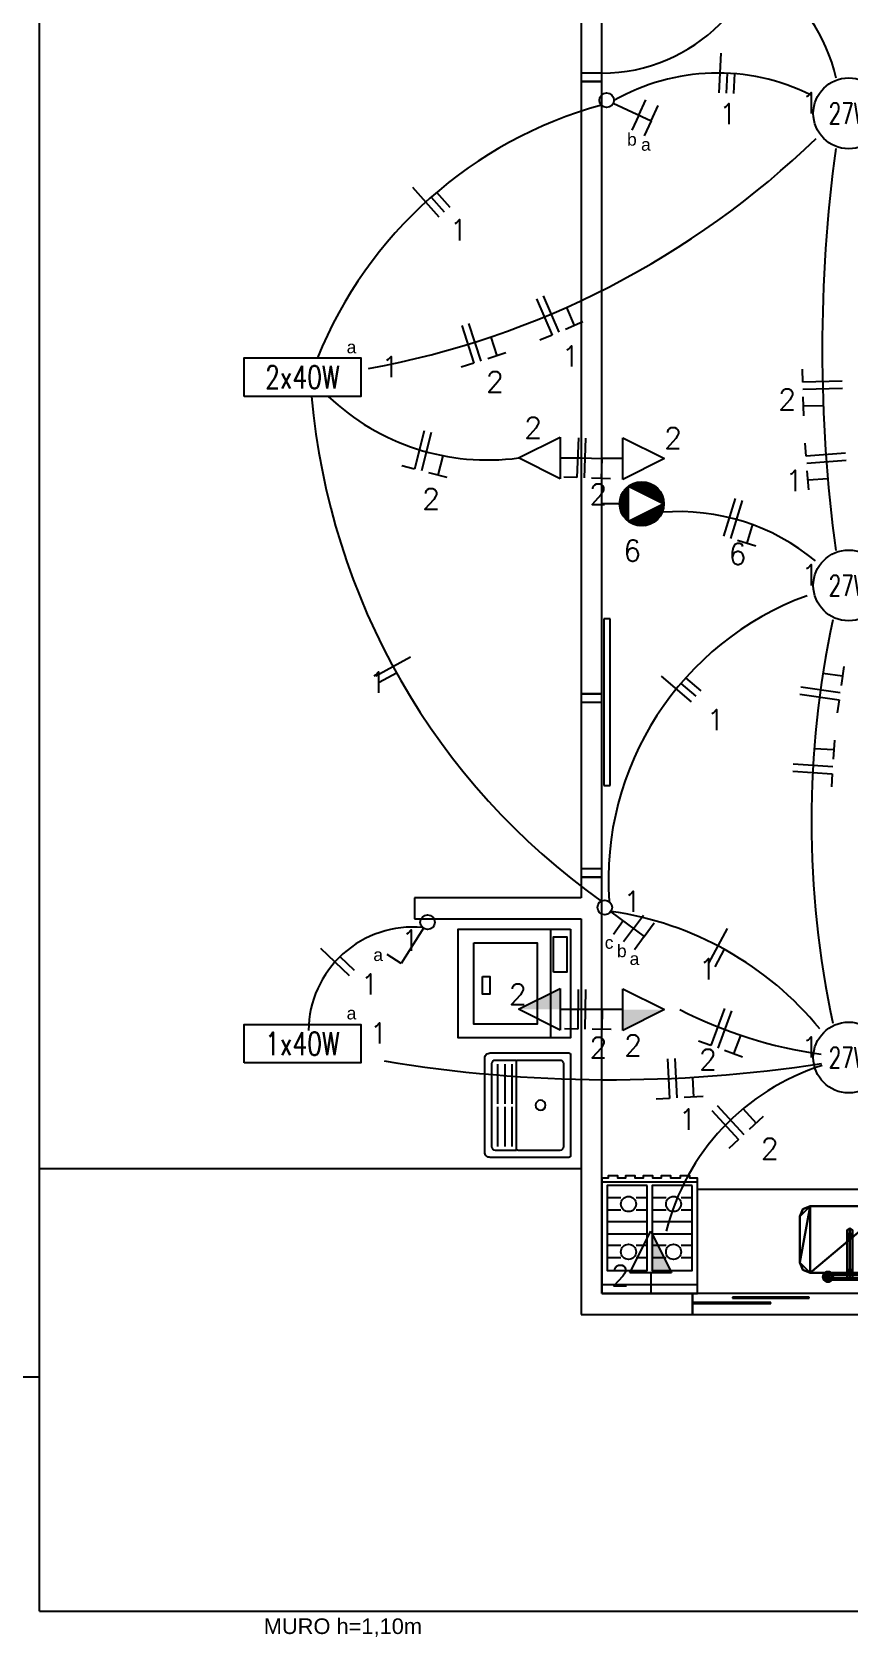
# Model space of a CAD drawing. Header units: metres. Extents: x 49 to 320, y -91 to 27.
# Drawn here: x 152.07 to 155.99, y -58.7 to -51 of the extents above; entities that cross this region are included whole.
import ezdxf
from ezdxf.enums import TextEntityAlignment as Align

# ---------------------------------------------------------------- set-up
doc = ezdxf.new("R2010")
doc.units = ezdxf.units.M
doc.header["$LTSCALE"] = 0.2
for name, color, linetype in [('ARQ-___-___-VST', 9, 'Continuous'), ('ARQ-EQP', 24, 'Continuous'), ('ARQ-EQP-___-INT', 7, 'Continuous'), ('CIRCUITO', 7, 'Continuous'), ('CIRCUITO_FIACAO', 10, 'Continuous'), ('INTERRUPTORES', 6, 'Continuous'), ('LUMINARIAS', 1, 'Continuous'), ('SOMENTE_FIACAO', 3, 'Continuous'), ('SOMENTE_TUBULACAO', 5, 'Continuous'), ('TEXTO_INTERRUPTOR', 7, 'Continuous'), ('TOMADAS', 3, 'Continuous')]:
    doc.layers.add(name, color=color, linetype=linetype)
doc.styles.add('REGUA60', font='arial.ttf')
doc.styles.add('ROMANS', font='romans', dxfattribs={"height": 6})
doc.styles.get("Standard").update_dxf_attribs({"font": 'arial.ttf'})

# ---------------------------------------------------------------- blocks, each defined once
blk = doc.blocks.new('EQLAV1_2')
at = {"color": 0}
blk.add_lwpolyline([(30.75, -10), (-30.75, -10), (-30.75, -73.5), (30.75, -73.5)], close=True, dxfattribs=at)
at = {"layer": 'ARQ-EQP-___-INT'}
blk.add_line((30.75, -21.33), (-30.75, -21.33), dxfattribs=at)
for points in [[(6.39, -19.59), (26.39, -19.59), (26.39, -12.1), (6.39, -12.1)], [(22.95, -64.65), (22.95, -28.84), (-22.96, -28.84), (-22.96, -64.65)], [(3.97, -59.71), (3.97, -55.71), (-6.03, -55.71), (-6.03, -59.71)]]:
    blk.add_lwpolyline(points, close=True, dxfattribs=at)
blk = doc.blocks.new('SAT13S_2')
at = {"layer": 'ARQ-EQP', "color": 0, "linetype": 'ByBlock'}
blk.add_lwpolyline([(-26.5, -48.5), (26.5, -48.5, 0.414214), (29.5, -45.5), (29.5, -1, 0.414214), (28.5, 0), (-28.5, 0, 0.414214), (-29.5, -1), (-29.5, -45.5, 0.414214)], format="xyb", close=True, dxfattribs=at)
at = {"layer": 'ARQ-EQP-___-INT'}
for points in [[(25.5, -27.69), (25.5, -6, 0.414214), (23.5, -4), (-23.5, -4, 0.414214), (-25.5, -6), (-25.5, -27.69)], [(-25.5, -27.84), (-25.5, -29.65, 0.414214), (-24.5, -30.65), (-23.25, -30.65), (23.1, -30.65), (24.5, -30.65, 0.414214), (25.5, -29.65), (25.5, -27.84)], [(-25.5, -30.5), (-25.5, -42.5, 0.414214), (-23.5, -44.5)], [(-23.5, -44.5), (23.5, -44.5, 0.414214), (25.5, -42.5), (25.5, -30.5, 0.414214)], [(-23.25, -33.03), (-0.9, -33.03, 0.414214)], [(0.75, -33.03), (23.1, -33.03, 0.414214)], [(-23.25, -37.03), (-0.9, -37.03, 0.414214)], [(-23.25, -41.03), (-0.9, -41.03, 0.414214)], [(0.75, -37.03), (23.1, -37.03, 0.414214)], [(0.75, -41.03), (23.1, -41.03, 0.414214)]]:
    blk.add_lwpolyline(points, format="xyb", dxfattribs=at)
blk.add_circle((0, -17), 2.8, dxfattribs=at)
blk = doc.blocks.new('MCCUB1_3')
at = {"color": 254}
mesh = blk.add_polyface(dxfattribs=at)
corners = [(-1.37, -30.51, 100.3), (-1.37, -30.51, 95.49), (-0.07, -31.26, 95.49), (-0.07, -31.26, 100.61), (-1.37, -29.01, 99.68), (-1.37, -29.01, 95.49), (-0.07, -28.26, 99.37), (-0.07, -28.26, 95.49), (1.23, -29.01, 99.68), (1.23, -29.01, 95.49), (1.23, -30.51, 100.3), (1.23, -30.51, 95.49), (-1.37, -27.24, 103.57), (-0.07, -27.55, 104.32), (-1.37, -26.62, 102.07), (-0.07, -26.31, 101.32), (1.23, -26.62, 102.07), (1.23, -27.24, 103.57), (-1.37, -10.62, 103.57), (-0.07, -10.31, 104.32), (-1.37, -11.24, 102.07), (-0.07, -11.55, 101.32), (1.23, -11.24, 102.07), (1.23, -10.62, 103.57), (-1.37, -7.57, 100.52), (-0.07, -7.04, 101.05), (-1.37, -8.63, 99.46), (-0.07, -9.16, 98.93), (1.23, -8.63, 99.46), (1.23, -7.57, 100.52), (-12.07, -6.6, 99.98), (-12.07, -7.35, 101.29), (11.93, -7.35, 101.29), (11.93, -6.6, 99.98), (-12.07, -7.36, 98.69), (11.93, -7.36, 98.69), (-12.07, -8.86, 98.7), (11.93, -8.86, 98.7), (-12.07, -9.6, 100), (11.93, -9.6, 100), (-12.07, -8.85, 101.29), (11.93, -8.85, 101.29), (12.46, -6.63, 106.88), (11.21, -5.72, 106.88), (9.67, -5.72, 106.88), (8.42, -6.62, 106.88), (7.93, -8.09, 106.88), (8.4, -9.56, 106.88), (9.64, -10.47, 106.88), (12.44, -9.59, 106.88), (11.19, -10.48, 106.88), (12.93, -8.12, 106.88), (12.46, -6.63, 101.88), (11.21, -5.72, 101.88), (9.67, -5.72, 101.88), (8.42, -6.62, 101.88), (7.93, -8.09, 101.88), (8.4, -9.56, 101.88), (9.64, -10.47, 101.88), (11.19, -10.48, 101.88), (12.44, -9.59, 101.88), (12.93, -8.12, 101.88), (-8.07, -8.12, 101.88), (-8.54, -6.63, 101.88), (-8.54, -6.63, 106.88), (-8.07, -8.12, 106.88), (-8.56, -9.59, 101.88), (-8.56, -9.59, 106.88), (-9.81, -10.48, 101.88), (-9.81, -10.48, 106.88), (-11.36, -10.47, 101.88), (-11.36, -10.47, 106.88), (-12.6, -9.56, 101.88), (-12.6, -9.56, 106.88), (-13.07, -8.09, 101.88), (-13.07, -8.09, 106.88), (-12.58, -6.62, 101.88), (-12.58, -6.62, 106.88), (-11.33, -5.72, 101.88), (-11.33, -5.72, 106.88), (-9.79, -5.72, 101.88), (-9.79, -5.72, 106.88)]
mesh.append_faces([[corners[k] for k in face] for face in [(30, 31, 32, 33), (34, 30, 33, 35), (36, 34, 35, 37), (38, 36, 37, 39), (40, 38, 39, 41), (31, 40, 41, 32), (52, 53, 43, 42), (53, 54, 44, 43), (54, 55, 45, 44), (55, 56, 46, 45), (56, 57, 47, 46), (57, 58, 48, 47), (58, 59, 50, 48), (59, 60, 49, 50), (60, 61, 51, 49), (61, 52, 42, 51), (62, 63, 64, 65), (66, 62, 65, 67), (68, 66, 67, 69), (70, 68, 69, 71), (72, 70, 71, 73), (74, 72, 73, 75), (76, 74, 75, 77), (78, 76, 77, 79), (80, 78, 79, 81), (63, 80, 81, 64)]], dxfattribs={"color": 254})
mesh.append_faces([[corners[k] for k in face] for face in [(32, 37, 35, 33), (49, 48, 50), (42, 49, 51), (64, 67, 65), (67, 71, 69)]], dxfattribs={"vtx0": -1, "color": 254})
mesh.append_faces([[corners[k] for k in face] for face in [(32, 39, 37), (42, 44, 45), (42, 45, 46), (42, 46, 47), (42, 47, 48), (64, 73, 71), (64, 75, 73), (64, 77, 75), (64, 79, 77)]], dxfattribs={"vtx0": -1, "vtx2": -1, "color": 254})
mesh.append_faces([[corners[k] for k in face] for face in [(24, 18, 19, 25), (26, 20, 18, 24), (27, 21, 20, 26), (28, 22, 21, 27), (29, 23, 22, 28), (25, 19, 23, 29)]], dxfattribs={"vtx1": -1, "color": 254})
mesh.append_faces([[corners[k] for k in face] for face in [(36, 38, 31)]], dxfattribs={"vtx1": -1, "vtx2": -1, "color": 254})
mesh.append_faces([[corners[k] for k in face] for face in [(12, 0, 3, 13), (14, 4, 0, 12), (15, 6, 4, 14), (16, 8, 6, 15), (17, 10, 8, 16), (13, 3, 10, 17), (18, 12, 13, 19), (20, 14, 12, 18), (21, 15, 14, 20), (22, 16, 15, 21), (23, 17, 16, 22), (19, 13, 17, 23)]], dxfattribs={"vtx1": -1, "vtx3": -1, "color": 254})
mesh.append_faces([[corners[k] for k in face] for face in [(32, 41, 39), (30, 34, 36, 31), (38, 40, 31), (42, 43, 44), (64, 81, 79)]], dxfattribs={"vtx2": -1, "color": 254})
mesh.append_faces([[corners[k] for k in face] for face in [(0, 1, 2, 3), (4, 5, 1, 0), (6, 7, 5, 4), (8, 9, 7, 6), (10, 11, 9, 8), (3, 2, 11, 10)]], dxfattribs={"vtx3": -1, "color": 254})
mesh = blk.add_polyface(dxfattribs=at)
corners = [(-24, -37, 70), (-22.54, -40.54, 70), (-19, -42, 70), (-24, -15, 70), (-22.54, -11.46, 70), (-19, -10, 70), (19, -10, 70), (19, -42, 70), (24, -15, 70), (24, -37, 70), (22.54, -40.54, 70), (22.54, -11.46, 70), (-24, -37, 85), (-22.54, -40.54, 85), (-19, -42, 85), (19, -42, 85), (22.54, -40.54, 85), (24, -37, 85), (24, -15, 85), (22.54, -11.46, 85), (19, -10, 85), (-19, -10, 85), (-22.54, -11.46, 85), (-24, -15, 85)]
mesh.append_faces([[corners[k] for k in face] for face in [(9, 7, 10), (6, 8, 11)]], dxfattribs={"vtx0": -1, "color": 254})
mesh.append_faces([[corners[k] for k in face] for face in [(0, 2, 3), (3, 2, 4), (4, 2, 5), (5, 2, 6), (8, 7, 9)]], dxfattribs={"vtx0": -1, "vtx1": -1, "color": 254})
mesh.append_faces([[corners[k] for k in face] for face in [(6, 7, 8)]], dxfattribs={"vtx0": -1, "vtx1": -1, "vtx2": -1, "color": 254})
mesh.append_faces([[corners[k] for k in face] for face in [(6, 2, 7)]], dxfattribs={"vtx0": -1, "vtx2": -1, "color": 254})
mesh.append_faces([[corners[k] for k in face] for face in [(12, 13, 0), (13, 14, 1), (14, 15, 2), (15, 16, 7), (16, 17, 10), (17, 18, 9), (18, 19, 8), (19, 20, 11), (20, 21, 6), (21, 22, 5), (22, 23, 4), (23, 12, 3)]], dxfattribs={"vtx1": -1, "color": 254})
mesh.append_faces([[corners[k] for k in face] for face in [(0, 1, 2), (13, 1, 0), (14, 2, 1), (15, 7, 2), (16, 10, 7), (17, 9, 10), (18, 8, 9), (19, 11, 8), (20, 6, 11), (21, 5, 6), (22, 4, 5), (23, 3, 4), (12, 0, 3)]], dxfattribs={"vtx2": -1, "color": 254})
blk = doc.blocks.new('EQF4B__2')
at = {"color": 0}
blk.add_lwpolyline([(25.5, -5), (-25.5, -5), (-25.5, -66.5), (-21.38, -66.5), (-21.38, -67.88), (-16.2, -67.88), (-16.2, -66.5), (-11.34, -66.5), (-11.34, -67.88), (-6.17, -67.88), (-6.17, -66.5), (-1.71, -66.5), (-1.71, -67.88), (3.46, -67.88), (3.46, -66.5), (7.78, -66.5), (7.78, -67.88), (12.95, -67.88), (12.95, -66.5), (17, -66.5), (17, -67.88), (22.17, -67.88), (22.17, -66.5), (25.5, -66.5)], close=True, dxfattribs=at)
at = {"layer": 'ARQ-EQP-___-INT'}
for p, q in [((-25.3, -9.71), (25.3, -9.71)), ((-22.6, -24.06), (-16.79, -24.06)), ((-8.71, -24.06), (-1.4, -24.06)), ((1.41, -24.06), (7.22, -24.06)), ((15.3, -24.06), (22.61, -24.06)), ((-22.6, -30.61), (-16.79, -30.61)), ((-8.71, -30.61), (-1.4, -30.61)), ((1.41, -30.61), (7.22, -30.61)), ((15.3, -30.61), (22.61, -30.61)), ((-22.6, -36.68), (-1.4, -36.68)), ((1.41, -36.68), (22.61, -36.68)), ((-22.6, -43.28), (-1.4, -43.28)), ((-22.6, -49.56), (-16.79, -49.56)), ((-8.71, -49.56), (-1.4, -49.56)), ((1.41, -43.28), (22.61, -43.28)), ((1.41, -49.56), (7.22, -49.56)), ((15.3, -49.56), (22.61, -49.56)), ((-22.6, -56.11), (-16.79, -56.11)), ((-8.71, -56.11), (-1.4, -56.11)), ((1.41, -56.11), (7.22, -56.11)), ((15.3, -56.11), (22.61, -56.11)), ((-25.3, -64.38), (25.3, -64.38))]:
    blk.add_line(p, q, dxfattribs=at)
for points in [[(-22.6, -62.6), (-1.4, -62.6), (-1.4, -17.4), (-22.6, -17.4)], [(1.41, -62.6), (22.61, -62.6), (22.61, -17.4), (1.41, -17.4)]]:
    blk.add_lwpolyline(points, close=True, dxfattribs=at)
for centre in [(-12.75, -27.25), (11.26, -27.25), (-12.75, -52.75), (11.26, -52.75)]:
    blk.add_circle(centre, 4.04, dxfattribs=at)
blk = doc.blocks.new('*U376', base_point=(2524.24, 1529.66))
at = {"linetype": 'Continuous'}
blk.add_circle((2524.24, 1529.66), 17, dxfattribs=at)
at = {"linetype": 'Continuous', "style": 'ROMANS', "width": 0.7}
blk.add_text('27W', height=10, dxfattribs=at).set_placement((2524.2, 1529.66), align=Align.MIDDLE)
blk = doc.blocks.new('*U377', base_point=(2524.24, 1302.99))
at = {"linetype": 'Continuous'}
blk.add_circle((2524.24, 1302.99), 17, dxfattribs=at)
at = {"linetype": 'Continuous', "style": 'ROMANS', "width": 0.7}
blk.add_text('27W', height=10, dxfattribs=at).set_placement((2524.2, 1302.99), align=Align.MIDDLE)
blk = doc.blocks.new('*U378', base_point=(2524.24, 1076.33))
at = {"linetype": 'Continuous'}
blk.add_circle((2524.24, 1076.33), 17, dxfattribs=at)
at = {"linetype": 'Continuous', "style": 'ROMANS', "width": 0.7}
blk.add_text('27W', height=10, dxfattribs=at).set_placement((2524.2, 1076.33), align=Align.MIDDLE)
blk = doc.blocks.new('*U392', base_point=(2261.99, 1082.99))
blk.add_lwpolyline([(2233.99, 1073.74), (2233.99, 1092.24), (2289.99, 1092.24), (2289.99, 1073.74)], close=True)
at = {"style": 'ROMANS', "width": 0.75}
blk.add_text('1x40W', height=11, dxfattribs=at).set_placement((2261.99, 1082.99), align=Align.MIDDLE)
blk = doc.blocks.new('*U398', base_point=(2261.99, 1402.99))
blk.add_lwpolyline([(2233.99, 1393.74), (2233.99, 1412.24), (2289.99, 1412.24), (2289.99, 1393.74)], close=True)
at = {"style": 'ROMANS', "width": 0.75}
blk.add_text('2x40W', height=11, dxfattribs=at).set_placement((2261.99, 1402.99), align=Align.MIDDLE)
blk = doc.blocks.new('*U406', base_point=(1931.35, 462.99))
at = {"color": 2}
for p, q in [((1936.31, 467.62), (1947.13, 484.44)), ((1947.13, 484.44), (1953.85, 480.12))]:
    blk.add_line(p, q, dxfattribs=at)
blk.add_circle((1934.41, 464.68), 3.5, dxfattribs=at)
blk = doc.blocks.new('*U407', base_point=(1850.74, 67.39))
for p, q in [((1827.1, 79.86), (1830.45, 87.13)), ((1827.1, 79.86), (1823.75, 72.6)), ((1845.26, 71.48), (1827.1, 79.86)), ((1832.93, 77.17), (1829.58, 69.91)), ((1832.93, 77.17), (1836.28, 84.44))]:
    blk.add_line(p, q)
blk.add_circle((1848.44, 70.02), 3.5)
blk = doc.blocks.new('*U409', base_point=(1850.74, 454.41))
for p, q in [((1830.37, 471.51), (1835.1, 477.96)), ((1830.37, 471.51), (1825.64, 465.05)), ((1846.5, 459.68), (1830.37, 471.51)), ((1835.55, 467.71), (1840.28, 474.16)), ((1840.49, 464.09), (1845.22, 470.54)), ((1835.55, 467.71), (1830.82, 461.25))]:
    blk.add_line(p, q)
blk.add_circle((1849.32, 457.61), 3.5)
blk = doc.blocks.new('*X411')
at = {"color": 0}
for p, q in [((332.42, 757.57), (337.42, 762.57)), ((332.44, 758.47), (337.42, 763.45)), ((332.47, 756.73), (337.42, 761.68)), ((332.52, 759.44), (337.42, 764.34)), ((332.71, 760.51), (337.42, 765.22)), ((333.04, 761.73), (337.42, 766.1)), ((333.63, 763.2), (337.42, 766.99)), ((335.06, 765.51), (337.24, 767.69)), ((337.98, 767.55), (339.55, 769.11)), ((338.57, 767.25), (341.02, 769.7)), ((339.16, 766.96), (342.24, 770.04)), ((339.75, 766.66), (343.31, 770.22)), ((340.34, 766.37), (344.28, 770.31)), ((340.93, 766.07), (345.18, 770.33)), ((341.52, 765.78), (346.02, 770.28)), ((342.1, 765.49), (346.8, 770.18)), ((342.69, 765.19), (347.55, 770.05)), ((343.28, 764.9), (348.26, 769.87)), ((343.87, 764.6), (348.94, 769.66)), ((344.46, 764.31), (349.58, 769.43)), ((345.05, 764.01), (350.2, 769.16)), ((345.64, 763.72), (350.79, 768.86)), ((346.23, 763.42), (351.35, 768.55)), ((346.82, 763.13), (351.89, 768.2)), ((347.41, 762.83), (352.41, 767.84)), ((348, 762.54), (352.9, 767.45)), ((348.59, 762.24), (353.38, 767.03)), ((349.18, 761.95), (353.83, 766.6)), ((349.77, 761.65), (354.25, 766.14)), ((350.35, 761.36), (354.66, 765.66)), ((350.94, 761.07), (355.04, 765.16)), ((351.53, 760.77), (355.4, 764.64)), ((352.12, 760.48), (355.74, 764.09)), ((352.71, 760.18), (356.05, 763.52)), ((353.3, 759.89), (356.33, 762.92)), ((353.89, 759.59), (356.59, 762.3)), ((354.48, 759.3), (356.82, 761.64)), ((332.56, 755.94), (337.42, 760.8)), ((332.7, 755.2), (337.42, 759.92)), ((332.87, 754.49), (337.42, 759.03)), ((333.08, 753.81), (337.42, 758.15)), ((333.32, 753.17), (337.42, 757.26)), ((333.59, 752.55), (337.42, 756.38)), ((333.88, 751.96), (337.42, 755.5)), ((334.2, 751.39), (337.42, 754.61)), ((334.55, 750.85), (337.42, 753.73)), ((334.91, 750.34), (337.42, 752.84)), ((340.45, 746.15), (346.83, 752.53)), ((341.11, 745.92), (348.6, 753.42)), ((341.79, 745.73), (350.37, 754.3)), ((342.51, 745.56), (352.13, 755.19)), ((343.27, 745.44), (353.9, 756.07)), ((344.07, 745.36), (355.67, 756.95)), ((344.93, 745.33), (357.42, 757.82)), ((345.85, 745.36), (357.38, 756.9)), ((346.85, 745.48), (357.27, 755.9)), ((347.95, 745.7), (357.05, 754.79)), ((349.23, 746.1), (356.65, 753.52)), ((355.07, 759), (357.02, 760.96)), ((355.66, 758.71), (357.19, 760.24)), ((356.25, 758.41), (357.31, 759.48)), ((356.84, 758.12), (357.39, 758.67)), ((335.3, 749.84), (337.42, 751.96)), ((335.71, 749.37), (337.42, 751.08)), ((336.15, 748.92), (337.42, 750.19)), ((336.6, 748.49), (337.42, 749.31)), ((337.08, 748.09), (337.42, 748.43)), ((337.58, 747.71), (337.99, 748.11)), ((338.11, 747.35), (339.76, 749)), ((338.66, 747.01), (341.53, 749.88)), ((339.23, 746.7), (343.3, 750.77)), ((339.83, 746.41), (345.06, 751.65)), ((350.84, 746.82), (355.93, 751.91))]:
    blk.add_line(p, q, dxfattribs=at)
blk = doc.blocks.new('*U414', base_point=(1850.74, 263.81))
for p, q in [((1820.99, 263.81), (1837.99, 272.31)), ((1837.99, 272.31), (1837.99, 255.31)), ((1837.99, 255.31), (1820.99, 263.81)), ((1842.24, 263.81), (1850.74, 263.81))]:
    blk.add_line(p, q)
blk.add_circle((1831.62, 263.81), 10.62)
at = {"xscale": 0.85, "yscale": 0.85, "zscale": 0.85, "rotation": 180}
blk.add_blockref('*X411', (2124.8, 907.96), dxfattribs=at)
blk = doc.blocks.new('*U426', base_point=(1850.74, 242.1))
for p, q in [((1820.74, 242.1), (1840.74, 252.1)), ((1840.74, 252.1), (1840.74, 232.1)), ((1840.74, 232.1), (1820.74, 242.1)), ((1840.74, 242.1), (1850.74, 242.1))]:
    blk.add_line(p, q)
blk = doc.blocks.new('*U427', base_point=(1860.74, 241.74))
for p, q in [((1870.74, 251.74), (1890.74, 241.74)), ((1870.74, 231.74), (1870.74, 251.74)), ((1870.74, 241.74), (1860.74, 241.74)), ((1890.74, 241.74), (1870.74, 231.74))]:
    blk.add_line(p, q)
blk = doc.blocks.new('*U430', base_point=(1827.3, 642.99))
for p, q in [((1827.3, 632.99), (1827.3, 642.99)), ((1827.3, 612.99), (1817.3, 632.99)), ((1817.3, 632.99), (1837.3, 632.99)), ((1837.3, 632.99), (1827.3, 612.99))]:
    blk.add_line(p, q)
blk.add_trace([(1827.3, 632.99), (1817.3, 632.99), (1827.3, 612.99)])
blk = doc.blocks.new('*U431', base_point=(1860.74, 506.52))
for p, q in [((1870.74, 496.52), (1870.74, 516.52)), ((1870.74, 516.52), (1890.74, 506.52)), ((1870.74, 506.52), (1860.74, 506.52)), ((1890.74, 506.52), (1870.74, 496.52))]:
    blk.add_line(p, q)
blk.add_trace([(1870.74, 506.52), (1870.74, 496.52), (1890.74, 506.52)])
blk = doc.blocks.new('*U433', base_point=(1850.74, 506.63))
for p, q in [((1820.74, 506.63), (1840.74, 516.63)), ((1840.74, 516.63), (1840.74, 496.63)), ((1840.74, 496.63), (1820.74, 506.63)), ((1840.74, 506.63), (1850.74, 506.63))]:
    blk.add_line(p, q)
blk.add_trace([(1840.74, 506.63), (1840.74, 516.63), (1820.74, 506.63)])
blk = doc.blocks.new('*U439', base_point=(1555.21, 290.06))
at = {"linetype": 'ByBlock'}
for start, end in [(201.09787, 201.09787), (141.96764, 196.2101)]:
    blk.add_arc((1712.22, 167.25), 199.34, start, end, dxfattribs=at)
blk = doc.blocks.new('*U453', base_point=(1739.87, 319.54))
at = {"linetype": 'ByBlock'}
blk.add_arc((1289.74, 416.33), 460.42, 347.86573, 12.13427, dxfattribs=at)
blk = doc.blocks.new('*U454', base_point=(1738.47, 286.17))
at = {"linetype": 'ByBlock'}
blk.add_arc((1024.38, 189.66), 720.58, 352.30262, 7.69738, dxfattribs=at)
blk = doc.blocks.new('*U457', base_point=(1719.32, 72.99))
at = {"linetype": 'ByBlock'}
for start, end in [(287.56289, 287.56289), (218.43399, 275.06739)]:
    blk.add_arc((1712.42, 150.79), 78.11, start, end, dxfattribs=at)
blk = doc.blocks.new('*U458', base_point=(1750.51, 67.49))
at = {"linetype": 'ByBlock'}
blk.add_arc((1795.17, 157.19), 100.2, 243.53123, 299.77846, dxfattribs=at)
blk = doc.blocks.new('*U459', base_point=(1738.24, 59.48))
at = {"linetype": 'ByBlock'}
blk.add_arc((1822.48, 79.27), 86.54, 193.2213, 274.46072, dxfattribs=at)
blk = doc.blocks.new('*U460', base_point=(1752.27, 307.91))
at = {"linetype": 'ByBlock'}
blk.add_arc((1702.12, 444.5), 145.5, 290.16087, 4.05589, dxfattribs=at)
blk = doc.blocks.new('*U461', base_point=(1748.18, 291.14))
at = {"linetype": 'ByBlock'}
blk.add_arc((1813.96, 371), 103.46, 230.52012, 274.33674, dxfattribs=at)
blk = doc.blocks.new('*U462', base_point=(1747.96, 88.4))
at = {"linetype": 'ByBlock'}
blk.add_arc((2037.38, -210.32), 415.94, 100.33806, 134.09441, dxfattribs=at)
blk = doc.blocks.new('*U463', base_point=(1982.05, 212.24))
at = {"linetype": 'ByBlock'}
blk.add_arc((1905.64, 131.77), 110.98, 46.4822, 97.71385, dxfattribs=at)
blk = doc.blocks.new('*U464', base_point=(1860.74, 241.74))
at = {"linetype": 'ByBlock'}
blk.add_lwpolyline([(1860.74, 241.74), (1860.74, 241.74), (1850.74, 242.1), (1850.74, 242.1)], dxfattribs=at)
blk = doc.blocks.new('*U465', base_point=(1987.27, 193.74))
at = {"linetype": 'ByBlock'}
blk.add_arc((1796.64, 270.64), 205.55, 285.33225, 338.03016, dxfattribs=at)
blk = doc.blocks.new('*U466', base_point=(1990.06, 212.24))
at = {"linetype": 'ByBlock'}
blk.add_arc((1658.81, 183.21), 332.52, 5.00833, 54.68694, dxfattribs=at)
blk = doc.blocks.new('*U468', base_point=(1752.55, 533.52))
at = {"linetype": 'ByBlock'}
blk.add_arc((1718.97, 640.01), 111.65, 287.50306, 345.99796, dxfattribs=at)
blk = doc.blocks.new('*U469', base_point=(1746.05, 515.96))
at = {"linetype": 'ByBlock'}
blk.add_arc((1868.77, 616.62), 158.72, 219.36103, 261.88717, dxfattribs=at)
blk = doc.blocks.new('*U470', base_point=(1752.91, 528.04))
at = {"linetype": 'ByBlock'}
blk.add_arc((1724.36, 319.35), 210.63, 62.76733, 82.20732, dxfattribs=at)
blk = doc.blocks.new('*U471', base_point=(1752.75, 532.49))
at = {"linetype": 'ByBlock'}
blk.add_arc((1853.88, -116.91), 657.23, 80.46592, 98.85132, dxfattribs=at)
blk = doc.blocks.new('*U472', base_point=(1991.53, 516.66))
at = {"linetype": 'ByBlock'}
for start, end in [(10.21395, 10.21395), (264.56027, 359.56285)]:
    blk.add_arc((1941.52, 517.04), 50.01, start, end, dxfattribs=at)
blk = doc.blocks.new('*U473', base_point=(1850.74, 506.63))
at = {"linetype": 'ByBlock'}
blk.add_lwpolyline([(1850.74, 506.63), (1850.74, 506.63), (1860.74, 506.52), (1860.74, 506.52)], dxfattribs=at)
blk = doc.blocks.new('N')
for p, q in [((0, 9.5), (-6.33, 9.5)), ((0, -9.5), (0, 9.5))]:
    blk.add_line(p, q)
blk = doc.blocks.new('F')
blk.add_line((0, -9.5), (0, 9.5))
blk = doc.blocks.new('T')
at = {"linetype": 'Continuous'}
for p, q in [((4.57, 9.5), (-4.57, 9.5)), ((0, 0), (0, 9.5))]:
    blk.add_line(p, q, dxfattribs=at)
blk = doc.blocks.new('*U514', base_point=(2515.67, 245.84))
at = {"layer": 'SOMENTE_FIACAO', "linetype": 'ByBlock', "rotation": 85.51595876999998}
for name, p in [('T', (2514.18, 251.77)), ('N', (2513.28, 240.23)), ('F', (2513.55, 243.72))]:
    blk.add_blockref(name, p, dxfattribs=at)
blk = doc.blocks.new('*U515', base_point=(2512.98, 351.1))
at = {"layer": 'SOMENTE_FIACAO', "linetype": 'ByBlock', "rotation": 278.17968302}
for name, p in [('N', (2510.19, 356.55)), ('F', (2510.68, 353.08)), ('T', (2511.83, 345.09))]:
    blk.add_blockref(name, p, dxfattribs=at)
blk = doc.blocks.new('*U516', base_point=(2383.47, 171.99))
at = {"layer": 'SOMENTE_FIACAO', "linetype": 'ByBlock', "rotation": 336.73548515}
for name, p in [('N', (2378.07, 174.08)), ('F', (2381.28, 172.7)), ('T', (2388.7, 169.51))]:
    blk.add_blockref(name, p, dxfattribs=at)
blk = doc.blocks.new('*U517', base_point=(2443.39, 537.37))
at = {"layer": 'SOMENTE_FIACAO', "linetype": 'ByBlock', "rotation": 357.08768205}
for name, p in [('N', (2437.71, 539.77)), ('F', (2441.21, 539.59)), ('T', (2449.27, 539.18))]:
    blk.add_blockref(name, p, dxfattribs=at)
blk = doc.blocks.new('R')
blk.add_line((0, 0), (0, 9.5))
blk = doc.blocks.new('*U522', base_point=(2280.31, 483.9))
at = {"layer": 'SOMENTE_FIACAO', "linetype": 'ByBlock', "rotation": 313.73165355}
for name, p in [('F', (2277.61, 483.74)), ('R', (2280.03, 481.21))]:
    blk.add_blockref(name, p, dxfattribs=at)
blk = doc.blocks.new('*U523', base_point=(2463.3, 476.31))
at = {"layer": 'SOMENTE_FIACAO', "linetype": 'ByBlock', "rotation": 28.31073473}
for name, p in [('R', (2464.53, 477.71)), ('F', (2461.45, 476.05))]:
    blk.add_blockref(name, p, dxfattribs=at)
blk = doc.blocks.new('*U524', base_point=(2445.26, 351.4))
at = {"layer": 'SOMENTE_FIACAO', "linetype": 'ByBlock', "rotation": 310.47168382}
for name, p in [('F', (2441.41, 352.72)), ('R', (2443.68, 350.06)), ('R', (2445.95, 347.39))]:
    blk.add_blockref(name, p, dxfattribs=at)
blk = doc.blocks.new('*U527', base_point=(2465.82, 58.02))
at = {"layer": 'SOMENTE_FIACAO', "linetype": 'ByBlock', "rotation": 2.60554396}
for name, p in [('F', (2462.37, 56.93)), ('R', (2465.87, 57.09)), ('R', (2469.36, 57.25))]:
    blk.add_blockref(name, p, dxfattribs=at)
blk = doc.blocks.new('*U528', base_point=(2324.59, 117.47))
at = {"layer": 'SOMENTE_FIACAO', "linetype": 'ByBlock', "rotation": 318.55643906}
for name, p in [('F', (2321.17, 118.88)), ('R', (2323.79, 116.56)), ('R', (2326.42, 114.24))]:
    blk.add_blockref(name, p, dxfattribs=at)
blk = doc.blocks.new('*U529', base_point=(2306.71, 343.3))
at = {"layer": 'SOMENTE_FIACAO', "linetype": 'ByBlock', "rotation": 61.18016064999999}
for name, p in [('R', (2307.18, 345.04)), ('F', (2305.5, 341.97))]:
    blk.add_blockref(name, p, dxfattribs=at)
blk = doc.blocks.new('*U583', base_point=(2512.92, 210.9))
at = {"layer": 'SOMENTE_FIACAO', "linetype": 'ByBlock', "rotation": 88.30810192}
for name, p in [('T', (2512.01, 216.72)), ('F', (2511.77, 208.65)), ('N', (2511.67, 205.15))]:
    blk.add_blockref(name, p, dxfattribs=at)
blk = doc.blocks.new('*U588', base_point=(2347.11, 186.19))
at = {"layer": 'SOMENTE_FIACAO', "linetype": 'ByBlock', "rotation": 342.10813305}
for name, p in [('N', (2341.38, 187.28)), ('F', (2344.71, 186.2)), ('T', (2352.39, 183.72))]:
    blk.add_blockref(name, p, dxfattribs=at)
blk = doc.blocks.new('*U589', base_point=(2324.51, 236.36))
at = {"layer": 'SOMENTE_FIACAO', "linetype": 'ByBlock', "rotation": 14.13164469}
for name, p in [('N', (2318.14, 237.97)), ('F', (2321.53, 238.83)), ('T', (2329.36, 240.8))]:
    blk.add_blockref(name, p, dxfattribs=at)
blk = doc.blocks.new('*U590', base_point=(2399.91, 241.95))
at = {"layer": 'SOMENTE_FIACAO', "linetype": 'ByBlock', "rotation": 2.03331521}
for name, p in [('N', (2394.13, 241.68)), ('F', (2397.62, 241.81)), ('T', (2405.69, 242.09))]:
    blk.add_blockref(name, p, dxfattribs=at)
blk = doc.blocks.new('*U591', base_point=(2467.02, 516.5))
at = {"layer": 'SOMENTE_FIACAO', "linetype": 'ByBlock', "rotation": 20.21929583}
for name, p in [('F', (2464.69, 516.21)), ('T', (2472.26, 519)), ('N', (2461.4, 515))]:
    blk.add_blockref(name, p, dxfattribs=at)
blk = doc.blocks.new('*U592', base_point=(2400.04, 506.43))
at = {"layer": 'SOMENTE_FIACAO', "linetype": 'ByBlock', "rotation": 0.6403303000000002}
for name, p in [('N', (2394.25, 506.51)), ('F', (2397.75, 506.54)), ('T', (2405.82, 506.64))]:
    blk.add_blockref(name, p, dxfattribs=at)
blk = doc.blocks.new('*U593', base_point=(2507.46, 387.03))
at = {"layer": 'SOMENTE_FIACAO', "linetype": 'ByBlock', "rotation": 273.64961857}
for name, p in [('N', (2506.89, 392.79)), ('F', (2507.11, 389.3)), ('T', (2507.63, 381.24))]:
    blk.add_blockref(name, p, dxfattribs=at)
blk = doc.blocks.new('*U595', base_point=(2469.92, 558.92))
at = {"layer": 'SOMENTE_FIACAO', "linetype": 'ByBlock', "rotation": 317.1970994}
for name, p in [('N', (2464.91, 562.02)), ('F', (2467.47, 559.64)), ('T', (2473.4, 554.16))]:
    blk.add_blockref(name, p, dxfattribs=at)
blk = doc.blocks.new('*U610', base_point=(2471.98, 273.58))
at = {"layer": 'SOMENTE_FIACAO', "linetype": 'ByBlock', "rotation": 16.82414026}
for name, p in [('F', (2466.93, 270.29)), ('F', (2470.28, 271.3)), ('T', (2478.01, 273.64))]:
    blk.add_blockref(name, p, dxfattribs=at)

msp = doc.modelspace()

# ---------------------------------------------------------------- linework, layer by layer
for p, q in [((152.1054, -57.453), (152.1054, -49.153)), ((154.7054, -50.393), (154.7054, -51.193)), ((154.7054, -50.393), (154.7054, -51.193)), ((154.8054, -51.193), (154.8054, -50.423)), ((154.7054, -51.193), (154.7054, -51.233)), ((154.8054, -51.193), (154.7054, -51.193)), ((154.8054, -51.233), (154.7054, -51.233)), ((154.7054, -51.233), (154.7054, -54.173)), ((154.7054, -51.233), (154.8054, -51.233)), ((154.8054, -51.233), (154.8054, -51.193)), ((154.8054, -54.173), (154.8054, -51.233)), ((154.8154, -53.813), (154.8154, -54.613)), ((154.8454, -53.813), (154.8154, -53.813)), ((154.8454, -54.613), (154.8454, -53.813)), ((154.7054, -54.173), (154.8054, -54.173)), ((154.8054, -54.173), (154.7054, -54.173)), ((154.7054, -54.173), (154.7054, -54.213)), ((154.7054, -54.213), (154.8054, -54.213)), ((154.7054, -54.213), (154.7054, -55.013)), ((154.7054, -54.213), (154.7054, -55.013)), ((154.8054, -54.213), (154.8054, -54.173)), ((154.8054, -55.013), (154.8054, -54.213)), ((154.8154, -54.613), (154.8454, -54.613)), ((154.7054, -55.013), (154.7054, -55.053)), ((154.8054, -55.013), (154.7054, -55.013)), ((154.8054, -55.053), (154.8054, -55.013)), ((154.8054, -55.053), (154.7054, -55.053)), ((154.7054, -55.053), (154.7054, -55.153)), ((154.7054, -55.053), (154.8054, -55.053)), ((154.8054, -57.053), (154.8054, -55.053)), ((153.9054, -55.153), (153.9054, -55.253)), ((154.7054, -55.153), (153.9054, -55.153)), ((153.9054, -55.253), (154.7054, -55.253)), ((154.7054, -55.253), (154.7054, -57.153)), ((152.1054, -56.453), (154.7054, -56.453)), ((152.1054, -56.453), (154.7054, -56.453)), ((156.6754, -56.553), (155.2644, -56.553)), ((155.2404, -57.053), (154.8054, -57.053)), ((155.2404, -57.153), (155.2404, -57.053)), ((155.2414, -57.053), (155.2404, -57.053)), ((155.2404, -57.053), (155.2404, -57.153)), ((156.7394, -57.053), (155.2414, -57.053)), ((155.2414, -57.153), (155.2414, -57.053)), ((155.8013, -57.0705), (155.432, -57.0705)), ((155.432, -57.0705), (155.432, -57.0755)), ((155.432, -57.0755), (155.8013, -57.0755)), ((155.8013, -57.0755), (155.8013, -57.0705)), ((154.7054, -57.153), (155.2404, -57.153)), ((155.2404, -57.153), (155.2414, -57.153)), ((155.2414, -57.153), (156.7394, -57.153)), ((155.6167, -57.0955), (155.2474, -57.0955)), ((155.2474, -57.0955), (155.2474, -57.1005)), ((155.2474, -57.1005), (155.6167, -57.1005)), ((155.6167, -57.1005), (155.6167, -57.0955)), ((151.9554, -57.453), (152.1054, -57.453))]:
    msp.add_line(p, q)
msp.add_arc((154.8054, -50.393), 0.8, 270, 0)
at = {"layer": 'ARQ-___-___-VST'}
for q in [(152.1054, -57.453), (160.6754, -58.578)]:
    msp.add_line((152.1054, -58.578), q, dxfattribs=at)

# ---------------------------------------------------------------- block references
for name, p, xscale, yscale, zscale, rotation in [('EQLAV1_2', (154.7404, -55.5643), -0.0085, 0.0085, 0.0085, 270), ('SAT13S_2', (154.6554, -56.1485), -0.0085, 0.0085, 0.0085, 270), ('EQF4B__2', (155.0349, -57.098), 0.009000000000000001, 0.009000000000000001, 0.009000000000000001, 180), ('MCCUB1_3', (155.9954, -57.053), 0.01, 0.01, 0.01, 180)]:
    msp.add_blockref(name, p, dxfattribs=dict(xscale=xscale, yscale=yscale, zscale=zscale, rotation=rotation))
at = {"layer": 'INTERRUPTORES', "xscale": 0.01, "yscale": 0.01, "zscale": 0.01, "rotation": 180}
for name, p in [('*U407', (154.8054, -51.2969)), ('*U409', (154.8054, -55.1671)), ('*U406', (153.9994, -55.253))]:
    msp.add_blockref(name, p, dxfattribs=at)
at = {"layer": 'LUMINARIAS', "xscale": 0.01, "yscale": 0.01, "zscale": 0.01}
for name, p in [('*U376', (155.9904, -51.3863)), ('*U398', (153.3679, -52.653)), ('*U377', (155.9904, -53.653)), ('*U392', (153.3679, -55.853)), ('*U378', (155.9904, -55.9196))]:
    msp.add_blockref(name, p, dxfattribs=at)
at = {"layer": 'SOMENTE_FIACAO', "linetype": 'ByBlock', "xscale": -0.01, "yscale": 0.01, "zscale": 0.01, "rotation": 180}
for name, p in [('*U527', (155.4062, -51.2032)), ('*U528', (153.9939, -51.7977)), ('*U516', (154.5827, -52.3429)), ('*U588', (154.219, -52.4849)), ('*U583', (155.8772, -52.732)), ('*U589', (153.9931, -52.9866)), ('*U590', (154.7471, -53.0425)), ('*U514', (155.9046, -53.0815)), ('*U610', (155.4678, -53.3589)), ('*U529', (153.8151, -54.056)), ('*U524', (155.2006, -54.1371)), ('*U515', (155.8778, -54.134)), ('*U593', (155.8226, -54.4933)), ('*U523', (155.381, -55.3861)), ('*U522', (153.5511, -55.462)), ('*U592', (154.7483, -55.6873)), ('*U591', (155.4181, -55.7881)), ('*U517', (155.1819, -55.9968)), ('*U595', (155.4472, -56.2122))]:
    msp.add_blockref(name, p, dxfattribs=at)
at = {"layer": 'SOMENTE_TUBULACAO', "linetype": 'Continuous', "xscale": 0.01, "yscale": 0.01, "zscale": 0.01, "rotation": 180}
for name, p in [('*U439', (157.8358, -53.5236)), ('*U459', (155.9305, -51.2178)), ('*U458', (155.8077, -51.2979)), ('*U465', (153.4402, -52.5605)), ('*U457', (156.1946, -51.3529)), ('*U462', (155.8333, -51.507)), ('*U454', (155.9282, -53.4848)), ('*U466', (153.4122, -52.7455)), ('*U463', (153.4923, -52.7455)), ('*U464', (154.7054, -53.0404)), ('*U461', (155.831, -53.5345)), ('*U460', (155.7902, -53.7021)), ('*U453', (155.9141, -53.8185)), ('*U469', (155.8523, -55.7826)), ('*U472', (153.3975, -55.7896)), ('*U473', (154.8054, -55.6894)), ('*U470', (155.8587, -55.9034)), ('*U471', (155.8603, -55.9479)), ('*U468', (155.8624, -55.9583))]:
    msp.add_blockref(name, p, dxfattribs=at)
at = {"layer": 'TOMADAS', "xscale": 0.01, "yscale": 0.01, "zscale": 0.01, "rotation": 180}
for name, p in [('*U427', (154.7054, -53.0404)), ('*U427', (154.7054, -53.0404)), ('*U426', (154.8054, -53.044)), ('*U426', (154.8054, -53.044)), ('*U414', (154.8054, -53.2611)), ('*U414', (154.8054, -53.2611)), ('*U431', (154.7054, -55.6882)), ('*U431', (154.7054, -55.6882)), ('*U433', (154.8054, -55.6894)), ('*U433', (154.8054, -55.6894)), ('*U430', (155.0398, -57.053)), ('*U430', (155.0398, -57.053))]:
    msp.add_blockref(name, p, dxfattribs=at)

# ---------------------------------------------------------------- texts
at = {"layer": 'ARQ-___-___-VST', "style": 'REGUA60'}
msp.add_text('MURO h=1,10m', height=0.075, dxfattribs=at).set_placement((153.1824, -58.6874))
at = {"layer": 'CIRCUITO', "style": 'ROMANS'}
for s, p in [('1', (155.7625, -51.3863)), ('1', (153.7476, -52.653)), ('2', (154.4329, -52.9452)), ('2', (155.1043, -52.9949)), ('6', (154.9082, -53.536)), ('1', (155.7625, -53.653)), ('1', (154.9087, -55.2203)), ('1', (153.843, -55.4067)), ('2', (154.3593, -55.6656)), ('1', (153.6915, -55.853)), ('2', (154.9122, -55.9112)), ('1', (155.7625, -55.9196)), ('2', (154.8507, -57.0163))]:
    msp.add_text(s, height=0.1, dxfattribs=at).set_placement(p)
at = {"layer": 'CIRCUITO_FIACAO', "linetype": 'ByBlock', "style": 'ROMANS'}
for s, p in [('1', (155.3676, -51.4389)), ('1', (154.075, -51.9964)), ('1', (154.612, -52.602)), ('2', (154.2492, -52.7254)), ('2', (155.6519, -52.8095)), ('2', (154.7453, -53.2651)), ('1', (155.6857, -53.1997)), ('2', (153.9429, -53.2873)), ('6', (155.4142, -53.5519)), ('1', (153.6861, -54.1681)), ('1', (155.3083, -54.3483)), ('1', (155.2705, -55.5447)), ('1', (153.6478, -55.6172)), ('2', (154.7459, -55.9216)), ('2', (155.2717, -55.9792)), ('1', (155.1745, -56.2663)), ('2', (155.5685, -56.4069))]:
    msp.add_text(s, height=0.1, dxfattribs=at).set_placement(p)
at = {"layer": 'TEXTO_INTERRUPTOR'}
for s, p in [('b', (154.9495, -51.5103)), ('a', (155.0168, -51.5363)), ('a', (153.6036, -52.5089)), ('c', (154.8402, -55.3678)), ('b', (154.901, -55.4066)), ('a', (153.7316, -55.4267)), ('a', (154.9618, -55.4454)), ('a', (153.6036, -55.7071))]:
    msp.add_text(s, height=0.06, dxfattribs=at).set_placement(p, align=Align.MIDDLE)

doc.saveas('drawing.dxf')
